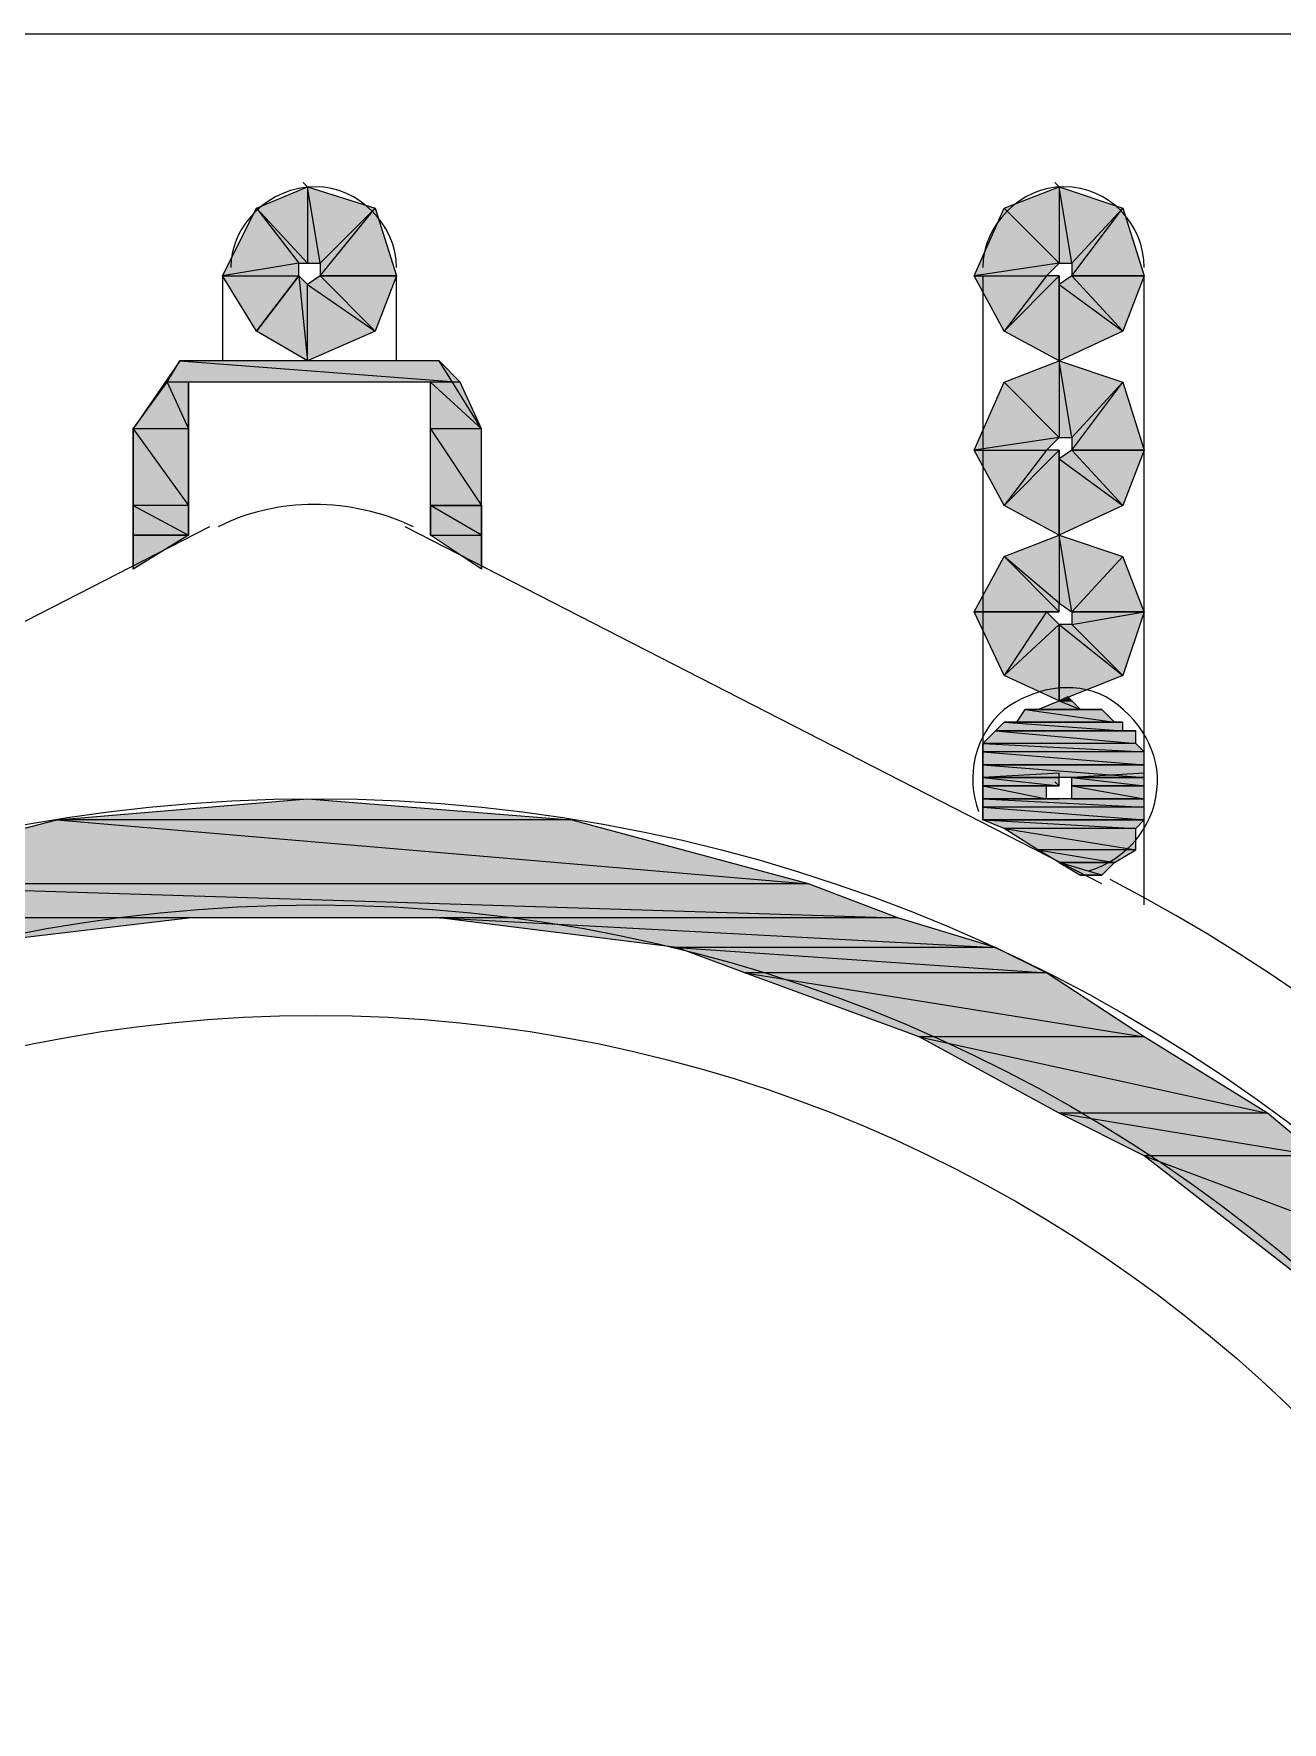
# Model space of a CAD drawing. Header units: millimetres. Extents: x 53 to 176, y -29 to 32.
# Drawn here: x 116.939 to 117.35, y -10.021 to -9.466 of the extents above; entities that cross this region are included whole.
import ezdxf

# ---------------------------------------------------------------- set-up
doc = ezdxf.new("R2010")
doc.units = ezdxf.units.MM
doc.layers.add('15 - Quadro de medição', color=6, linetype='Continuous')

msp = doc.modelspace()

# ---------------------------------------------------------------- hatches: boundary and pattern name
at = {"layer": '15 - Quadro de medição', "true_color": 0x000007}
h = msp.add_hatch(color=7, dxfattribs=at)
h.paths.add_polyline_path([(117.05831, -9.54606), (117.03317, -9.54606), (117.05133, -9.52372)])
h.paths.add_polyline_path([(117.03317, -9.54606), (117.05133, -9.52372), (117.03317, -9.54187)])
h.paths.add_polyline_path([(117.05133, -9.52372), (117.03317, -9.54187), (117.02898, -9.51673)])
h.paths.add_polyline_path([(117.03317, -9.54187), (117.02898, -9.51673), (117.02898, -9.54187)])
h.paths.add_polyline_path([(117.02898, -9.51673), (117.02898, -9.54187), (117.01222, -9.52372)])
h.paths.add_polyline_path([(117.02898, -9.54187), (117.01222, -9.52372), (117.02618, -9.54187)])
h.paths.add_polyline_path([(117.01222, -9.52372), (117.02618, -9.54187), (117.00104, -9.54606)])
h.paths.add_polyline_path([(117.02618, -9.54187), (117.00104, -9.54606), (117.02618, -9.54606)])
h.paths.add_polyline_path([(117.00104, -9.54606), (117.02618, -9.54606), (117.01222, -9.56422)])
h = msp.add_hatch(color=7, dxfattribs=at)
h.paths.add_polyline_path([(117.30414, -9.54606), (117.28039, -9.54606), (117.29715, -9.52372)])
h.paths.add_polyline_path([(117.28039, -9.54606), (117.29715, -9.52372), (117.28039, -9.54187)])
h.paths.add_polyline_path([(117.29715, -9.52372), (117.28039, -9.54187), (117.2762, -9.51673)])
h.paths.add_polyline_path([(117.28039, -9.54187), (117.2762, -9.51673), (117.2762, -9.54187)])
h.paths.add_polyline_path([(117.2762, -9.51673), (117.2762, -9.54187), (117.25805, -9.52372)])
h = msp.add_hatch(color=7, dxfattribs=at)
h.paths.add_polyline_path([(117.25805, -9.52372), (117.2762, -9.54187), (117.24827, -9.54606)])
h.paths.add_polyline_path([(117.2762, -9.54187), (117.24827, -9.54606), (117.27201, -9.54606)])
h.paths.add_polyline_path([(117.24827, -9.54606), (117.27201, -9.54606), (117.25805, -9.56422)])
h.paths.add_polyline_path([(117.27201, -9.54606), (117.25805, -9.56422), (117.2762, -9.54606)])
h.paths.add_polyline_path([(117.25805, -9.56422), (117.2762, -9.54606), (117.2762, -9.574)])
h.paths.add_polyline_path([(117.2762, -9.54606), (117.2762, -9.574), (117.2762, -9.54886)])
h.paths.add_polyline_path([(117.2762, -9.574), (117.2762, -9.54886), (117.29715, -9.56422)])
h.paths.add_polyline_path([(117.2762, -9.54886), (117.29715, -9.56422), (117.28039, -9.54606)])
h.paths.add_polyline_path([(117.29715, -9.56422), (117.28039, -9.54606), (117.30414, -9.54606)])
h = msp.add_hatch(color=7, dxfattribs=at)
h.paths.add_polyline_path([(117.01222, -9.56422), (117.02618, -9.54606), (117.02898, -9.574)])
h.paths.add_polyline_path([(117.02618, -9.54606), (117.02898, -9.574), (117.02898, -9.54886)])
h.paths.add_polyline_path([(117.02898, -9.574), (117.02898, -9.54886), (117.05133, -9.56422)])
h.paths.add_polyline_path([(117.02898, -9.54886), (117.05133, -9.56422), (117.03317, -9.54606)])
h.paths.add_polyline_path([(117.05133, -9.56422), (117.03317, -9.54606), (117.05831, -9.54606)])
h = msp.add_hatch(color=7, dxfattribs=at)
h.paths.add_polyline_path([(117.07228, -9.574), (116.98707, -9.574), (117.07926, -9.58098)])
h.paths.add_polyline_path([(116.98707, -9.574), (117.07926, -9.58098), (116.98288, -9.58098)])
h = msp.add_hatch(color=7, dxfattribs=at)
h.paths.add_polyline_path([(117.30414, -9.60333), (117.28039, -9.60333), (117.29715, -9.58098)])
h.paths.add_polyline_path([(117.28039, -9.60333), (117.29715, -9.58098), (117.28039, -9.59914)])
h.paths.add_polyline_path([(117.29715, -9.58098), (117.28039, -9.59914), (117.2762, -9.574)])
h.paths.add_polyline_path([(117.28039, -9.59914), (117.2762, -9.574), (117.2762, -9.59914)])
h.paths.add_polyline_path([(117.2762, -9.574), (117.2762, -9.59914), (117.25805, -9.58098)])
h = msp.add_hatch(color=7, dxfattribs=at)
h.paths.add_polyline_path([(116.98987, -9.58098), (116.98288, -9.58098), (116.98987, -9.59635)])
h.paths.add_polyline_path([(116.98288, -9.58098), (116.98987, -9.59635), (116.97171, -9.59635)])
h = msp.add_hatch(color=7, dxfattribs=at)
h.paths.add_polyline_path([(117.07926, -9.58098), (117.06948, -9.58098), (117.08624, -9.59635)])
h.paths.add_polyline_path([(117.06948, -9.58098), (117.08624, -9.59635), (117.06948, -9.59635)])
h = msp.add_hatch(color=7, dxfattribs=at)
h.paths.add_polyline_path([(117.25805, -9.58098), (117.2762, -9.59914), (117.24827, -9.60333)])
h.paths.add_polyline_path([(117.2762, -9.59914), (117.24827, -9.60333), (117.27201, -9.60333)])
h.paths.add_polyline_path([(117.24827, -9.60333), (117.27201, -9.60333), (117.25805, -9.62149)])
h.paths.add_polyline_path([(117.27201, -9.60333), (117.25805, -9.62149), (117.2762, -9.60333)])
h.paths.add_polyline_path([(117.25805, -9.62149), (117.2762, -9.60333), (117.2762, -9.63127)])
h.paths.add_polyline_path([(117.2762, -9.60333), (117.2762, -9.63127), (117.2762, -9.60612)])
h.paths.add_polyline_path([(117.2762, -9.63127), (117.2762, -9.60612), (117.29715, -9.62149)])
h.paths.add_polyline_path([(117.2762, -9.60612), (117.29715, -9.62149), (117.28039, -9.60333)])
h.paths.add_polyline_path([(117.29715, -9.62149), (117.28039, -9.60333), (117.30414, -9.60333)])
h = msp.add_hatch(color=7, dxfattribs=at)
h.paths.add_polyline_path([(116.98987, -9.59635), (116.97171, -9.59635), (116.98987, -9.62149)])
h.paths.add_polyline_path([(116.97171, -9.59635), (116.98987, -9.62149), (116.97171, -9.62149)])
h = msp.add_hatch(color=7, dxfattribs=at)
h.paths.add_polyline_path([(117.08624, -9.59635), (117.06948, -9.59635), (117.08624, -9.62149)])
h.paths.add_polyline_path([(117.06948, -9.59635), (117.08624, -9.62149), (117.06948, -9.62149)])
h = msp.add_hatch(color=7, dxfattribs=at)
h.paths.add_polyline_path([(116.98987, -9.62149), (116.97171, -9.62149), (116.98987, -9.63127)])
h.paths.add_polyline_path([(116.97171, -9.62149), (116.98987, -9.63127), (116.97171, -9.63127)])
h = msp.add_hatch(color=7, dxfattribs=at)
h.paths.add_polyline_path([(117.06948, -9.62149), (117.06948, -9.63127), (117.08624, -9.63127)])
h.paths.add_polyline_path([(117.06948, -9.63127), (117.08624, -9.63127), (117.08624, -9.64244)])
for points in [[(117.06948, -9.62149), (117.08624, -9.62149), (117.08624, -9.63127)], [(116.97171, -9.63127), (116.98987, -9.63127), (116.97171, -9.64244)], [(117.2762, -9.68574), (117.28039, -9.68574), (117.279, -9.68434)], [(117.02898, -9.71787), (117.11558, -9.72485), (116.94657, -9.72485)], [(117.2762, -9.73882), (117.29436, -9.73882), (117.29017, -9.74301)]]:
    msp.add_hatch(color=7, dxfattribs=at).paths.add_polyline_path(points)
h = msp.add_hatch(color=7, dxfattribs=at)
h.paths.add_polyline_path([(117.30414, -9.65641), (117.29715, -9.63825), (117.28039, -9.65641)])
h.paths.add_polyline_path([(117.29715, -9.63825), (117.28039, -9.65641), (117.2762, -9.63127)])
h.paths.add_polyline_path([(117.28039, -9.65641), (117.2762, -9.63127), (117.2762, -9.65361)])
h.paths.add_polyline_path([(117.2762, -9.63127), (117.2762, -9.65361), (117.25805, -9.63825)])
h.paths.add_polyline_path([(117.2762, -9.65361), (117.25805, -9.63825), (117.2762, -9.65641)])
h.paths.add_polyline_path([(117.25805, -9.63825), (117.2762, -9.65641), (117.24827, -9.65641)])
h.paths.add_polyline_path([(117.2762, -9.65641), (117.24827, -9.65641), (117.27201, -9.65641)])
h.paths.add_polyline_path([(117.24827, -9.65641), (117.27201, -9.65641), (117.25805, -9.67736)])
h.paths.add_polyline_path([(117.27201, -9.65641), (117.25805, -9.67736), (117.2762, -9.6606)])
h.paths.add_polyline_path([(117.25805, -9.67736), (117.2762, -9.6606), (117.2762, -9.68574)])
h = msp.add_hatch(color=7, dxfattribs=at)
h.paths.add_polyline_path([(117.2762, -9.68574), (117.2762, -9.6606), (117.29715, -9.67736)])
h.paths.add_polyline_path([(117.2762, -9.6606), (117.29715, -9.67736), (117.28039, -9.6606)])
h.paths.add_polyline_path([(117.29715, -9.67736), (117.28039, -9.6606), (117.30414, -9.65641)])
h.paths.add_polyline_path([(117.28039, -9.6606), (117.30414, -9.65641), (117.28039, -9.65641)])
h = msp.add_hatch(color=7, dxfattribs=at)
h.paths.add_polyline_path([(117.29017, -9.68853), (117.26503, -9.68853), (117.29436, -9.69272)])
h.paths.add_polyline_path([(117.26503, -9.68853), (117.29436, -9.69272), (117.26224, -9.69272)])
h = msp.add_hatch(color=7, dxfattribs=at)
h.paths.add_polyline_path([(117.28738, -9.68853), (117.26922, -9.68853), (117.29017, -9.68853)])
h.paths.add_polyline_path([(117.26922, -9.68853), (117.29017, -9.68853), (117.26503, -9.68853)])
h.paths.add_polyline_path([(117.29017, -9.68853), (117.26503, -9.68853)])
h.paths.add_polyline_path([(117.26503, -9.68853), (117.29017, -9.68853)])
h = msp.add_hatch(color=7, dxfattribs=at)
h.paths.add_polyline_path([(117.28039, -9.68574), (117.2762, -9.68574), (117.28319, -9.68853)])
h.paths.add_polyline_path([(117.2762, -9.68574), (117.28319, -9.68853), (117.26922, -9.68853)])
h = msp.add_hatch(color=7, dxfattribs=at)
h.paths.add_polyline_path([(117.28738, -9.68853), (117.26922, -9.68853)])
h.paths.add_polyline_path([(117.28738, -9.68853), (117.26922, -9.68853), (117.28319, -9.68853)])
h = msp.add_hatch(color=7, dxfattribs=at)
h.paths.add_polyline_path([(117.29715, -9.69272), (117.25805, -9.69272), (117.29715, -9.69552)])
h.paths.add_polyline_path([(117.25805, -9.69272), (117.29715, -9.69552), (117.25525, -9.69552)])
h = msp.add_hatch(color=7, dxfattribs=at)
h.paths.add_polyline_path([(117.30134, -9.69552), (117.25525, -9.69552), (117.30134, -9.69971)])
h.paths.add_polyline_path([(117.25525, -9.69552), (117.30134, -9.69971), (117.25106, -9.69971)])
h = msp.add_hatch(color=7, dxfattribs=at)
h.paths.add_polyline_path([(117.30134, -9.69971), (117.25106, -9.69971), (117.30414, -9.7025)])
h.paths.add_polyline_path([(117.25106, -9.69971), (117.30414, -9.7025), (117.25106, -9.7025)])
h = msp.add_hatch(color=7, dxfattribs=at)
h.paths.add_polyline_path([(117.30134, -9.69552), (117.25525, -9.69552)])
h.paths.add_polyline_path([(117.30134, -9.69552), (117.25525, -9.69552), (117.29715, -9.69552)])
h = msp.add_hatch(color=7, dxfattribs=at)
h.paths.add_polyline_path([(117.30414, -9.7025), (117.25106, -9.7025), (117.30414, -9.70669)])
h.paths.add_polyline_path([(117.25106, -9.7025), (117.30414, -9.70669), (117.25106, -9.70669)])
h.paths.add_polyline_path([(117.30414, -9.70669), (117.25106, -9.70669)])
h.paths.add_polyline_path([(117.25106, -9.70669), (117.30414, -9.70669)])
h = msp.add_hatch(color=7, dxfattribs=at)
h.paths.add_polyline_path([(117.30414, -9.70669), (117.25106, -9.70669), (117.30414, -9.71088)])
h.paths.add_polyline_path([(117.25106, -9.70669), (117.30414, -9.71088), (117.25106, -9.71088)])
h = msp.add_hatch(color=7, dxfattribs=at)
h.paths.add_polyline_path([(117.25106, -9.71088), (117.2762, -9.71088), (117.2762, -9.70948)])
h.paths.add_polyline_path([(117.2762, -9.71088), (117.2762, -9.70948), (117.25106, -9.71088)])
h = msp.add_hatch(color=7, dxfattribs=at)
h.paths.add_polyline_path([(117.25106, -9.71088), (117.2762, -9.71088), (117.2762, -9.70948)])
h.paths.add_polyline_path([(117.2762, -9.71088), (117.2762, -9.70948), (117.25106, -9.71088)])
h = msp.add_hatch(color=7, dxfattribs=at)
h.paths.add_polyline_path([(117.2762, -9.71088), (117.25106, -9.71088), (117.2762, -9.71367)])
h.paths.add_polyline_path([(117.25106, -9.71088), (117.2762, -9.71367), (117.25106, -9.71367)])
h = msp.add_hatch(color=7, dxfattribs=at)
h.paths.add_polyline_path([(117.28039, -9.71088), (117.30414, -9.71088), (117.30414, -9.70948)])
h.paths.add_polyline_path([(117.30414, -9.71088), (117.30414, -9.70948), (117.28039, -9.71088)])
h = msp.add_hatch(color=7, dxfattribs=at)
h.paths.add_polyline_path([(117.30414, -9.71088), (117.28039, -9.71088), (117.30414, -9.71367)])
h.paths.add_polyline_path([(117.28039, -9.71088), (117.30414, -9.71367), (117.28039, -9.71367)])
h = msp.add_hatch(color=7, dxfattribs=at)
h.paths.add_polyline_path([(117.27201, -9.71367), (117.25106, -9.71367)])
h.paths.add_polyline_path([(117.27201, -9.71367), (117.25106, -9.71367), (117.2762, -9.71367)])
h = msp.add_hatch(color=7, dxfattribs=at)
h.paths.add_polyline_path([(117.27201, -9.71367), (117.25106, -9.71367), (117.27201, -9.71787)])
h.paths.add_polyline_path([(117.25106, -9.71367), (117.27201, -9.71787), (117.25106, -9.71787)])
h = msp.add_hatch(color=7, dxfattribs=at)
h.paths.add_polyline_path([(117.30414, -9.71367), (117.28039, -9.71367), (117.30414, -9.71787)])
h.paths.add_polyline_path([(117.28039, -9.71367), (117.30414, -9.71787), (117.28039, -9.71787)])
h = msp.add_hatch(color=7, dxfattribs=at)
h.paths.add_polyline_path([(117.2762, -9.71787), (117.25106, -9.71787)])
h.paths.add_polyline_path([(117.2762, -9.71787), (117.25106, -9.71787), (117.27201, -9.71787)])
h = msp.add_hatch(color=7, dxfattribs=at)
h.paths.add_polyline_path([(117.30414, -9.71787), (117.25106, -9.71787), (117.30414, -9.72066)])
h.paths.add_polyline_path([(117.25106, -9.71787), (117.30414, -9.72066), (117.25106, -9.72066)])
h = msp.add_hatch(color=7, dxfattribs=at)
h.paths.add_polyline_path([(117.30414, -9.72066), (117.25106, -9.72066), (117.30414, -9.72485)])
h.paths.add_polyline_path([(117.25106, -9.72066), (117.30414, -9.72485), (117.25106, -9.72485)])
h.paths.add_polyline_path([(117.30414, -9.72485), (117.25106, -9.72485)])
h.paths.add_polyline_path([(117.25106, -9.72485), (117.30414, -9.72485)])
h = msp.add_hatch(color=7, dxfattribs=at)
h.paths.add_polyline_path([(117.11558, -9.72485), (116.94657, -9.72485), (117.19379, -9.7458)])
h.paths.add_polyline_path([(116.94657, -9.72485), (117.19379, -9.7458), (116.86556, -9.7458)])
h = msp.add_hatch(color=7, dxfattribs=at)
h.paths.add_polyline_path([(117.30414, -9.72485), (117.25106, -9.72485), (117.30134, -9.72764)])
h.paths.add_polyline_path([(117.25106, -9.72485), (117.30134, -9.72764), (117.25805, -9.72764)])
h = msp.add_hatch(color=7, dxfattribs=at)
h.paths.add_polyline_path([(117.30134, -9.72764), (117.25805, -9.72764), (117.30134, -9.73463)])
h.paths.add_polyline_path([(117.25805, -9.72764), (117.30134, -9.73463), (117.26922, -9.73463)])
h = msp.add_hatch(color=7, dxfattribs=at)
h.paths.add_polyline_path([(117.30134, -9.73463), (117.26922, -9.73463), (117.29436, -9.73882)])
h.paths.add_polyline_path([(117.26922, -9.73463), (117.29436, -9.73882), (117.2762, -9.73882)])
h = msp.add_hatch(color=7, dxfattribs=at)
h.paths.add_polyline_path([(117.2762, -9.73882), (117.28319, -9.74301), (117.29017, -9.74301)])
h.paths.add_polyline_path([(117.28319, -9.74301), (117.29017, -9.74301), (117.28738, -9.74301)])
h = msp.add_hatch(color=7, dxfattribs=at)
h.paths.add_polyline_path([(117.19379, -9.7458), (116.86556, -9.7458), (117.22313, -9.75697)])
h.paths.add_polyline_path([(116.86556, -9.7458), (117.22313, -9.75697), (116.83622, -9.75697)])
h = msp.add_hatch(color=7, dxfattribs=at)
h.paths.add_polyline_path([(116.98987, -9.75697), (116.83622, -9.75697), (116.90746, -9.76675)])
h.paths.add_polyline_path([(116.83622, -9.75697), (116.90746, -9.76675), (116.8041, -9.76675)])
h = msp.add_hatch(color=7, dxfattribs=at)
h.paths.add_polyline_path([(117.22313, -9.75697), (117.07228, -9.75697), (117.25525, -9.76675)])
h.paths.add_polyline_path([(117.07228, -9.75697), (117.25525, -9.76675), (117.15049, -9.76675)])
h = msp.add_hatch(color=7, dxfattribs=at)
h.paths.add_polyline_path([(117.25525, -9.76675), (117.15049, -9.76675), (117.27201, -9.77513)])
h.paths.add_polyline_path([(117.15049, -9.76675), (117.27201, -9.77513), (117.17284, -9.77513)])
h = msp.add_hatch(color=7, dxfattribs=at)
h.paths.add_polyline_path([(117.27201, -9.77513), (117.17284, -9.77513), (117.30414, -9.79608)])
h.paths.add_polyline_path([(117.17284, -9.77513), (117.30414, -9.79608), (117.23011, -9.79608)])
h = msp.add_hatch(color=7, dxfattribs=at)
h.paths.add_polyline_path([(117.30414, -9.79608), (117.23011, -9.79608), (117.34464, -9.82123)])
h.paths.add_polyline_path([(117.23011, -9.79608), (117.34464, -9.82123), (117.2762, -9.82123)])
h = msp.add_hatch(color=7, dxfattribs=at)
h.paths.add_polyline_path([(117.34464, -9.82123), (117.2762, -9.82123), (117.36141, -9.83519)])
h.paths.add_polyline_path([(117.2762, -9.82123), (117.36141, -9.83519), (117.30414, -9.83519)])
h = msp.add_hatch(color=7, dxfattribs=at)
h.paths.add_polyline_path([(117.36141, -9.83519), (117.30414, -9.83519), (117.4089, -9.8743)])
h.paths.add_polyline_path([(117.30414, -9.83519), (117.4089, -9.8743), (117.35442, -9.8743)])

# ---------------------------------------------------------------- linework, layer by layer
at = {"layer": '15 - Quadro de medição', "color": 7, "linetype": 'Continuous', "lineweight": 20, "true_color": 0x000007}
for points in [[(116.17137, -9.46645), (117.88798, -9.46645), (117.88798, -13.03237), (116.16438, -13.03237), (116.16299, -13.03098), (116.10013, -13.03237)], [(116.18533, -9.46645), (117.86564, -9.46645), (117.86564, -9.46645)], [(117.02898, -9.51673), (117.02758, -9.51534), (117.02758, -9.51534)], [(117.2762, -9.51673), (117.27481, -9.51534), (117.27481, -9.51534)], [(117.00104, -9.54606), (117.00104, -9.574), (117.00104, -9.574)], [(117.05831, -9.574), (117.05831, -9.54606), (117.05831, -9.54606)], [(117.25106, -9.54606), (117.25106, -9.72485), (117.25106, -9.72485)], [(117.30414, -9.75278), (117.30414, -9.54606), (117.30414, -9.54606)], [(117.08624, -9.64244), (117.08624, -9.59635), (117.07228, -9.574), (117.02898, -9.574), (116.98707, -9.574), (116.97171, -9.59635), (116.97171, -9.64244)], [(117.06948, -9.63127), (117.06948, -9.62149), (117.06948, -9.58098), (117.02898, -9.58098), (116.98987, -9.58098), (116.98987, -9.62149), (116.98987, -9.63127)], [(116.99685, -9.62847), (116.76778, -9.7458), (116.76778, -9.7458)], [(117.29017, -9.7458), (117.0611, -9.62847), (117.0611, -9.62847)], [(117.2762, -9.71367), (117.27481, -9.71228), (117.27481, -9.71228)]]:
    msp.add_lwpolyline(points, dxfattribs=at)
at = {"layer": '15 - Quadro de medição', "color": 7, "linetype": 'Continuous', "lineweight": -2, "true_color": 0x000007}
for points in [[(117.02898, -9.51673), (117.02898, -9.54187), (117.01222, -9.52372)], [(117.05133, -9.52372), (117.03317, -9.54187), (117.02898, -9.51673)], [(117.03317, -9.54187), (117.02898, -9.51673), (117.02898, -9.54187)], [(117.2762, -9.51673), (117.2762, -9.54187), (117.25805, -9.52372)], [(117.29715, -9.52372), (117.28039, -9.54187), (117.2762, -9.51673)], [(117.28039, -9.54187), (117.2762, -9.51673), (117.2762, -9.54187)], [(117.01222, -9.52372), (117.02618, -9.54187), (117.00104, -9.54606)], [(117.02898, -9.54187), (117.01222, -9.52372), (117.02618, -9.54187)], [(117.05831, -9.54606), (117.03317, -9.54606), (117.05133, -9.52372)], [(117.03317, -9.54606), (117.05133, -9.52372), (117.03317, -9.54187)], [(117.25805, -9.52372), (117.2762, -9.54187), (117.24827, -9.54606)], [(117.30414, -9.54606), (117.28039, -9.54606), (117.29715, -9.52372)], [(117.28039, -9.54606), (117.29715, -9.52372), (117.28039, -9.54187)], [(117.02618, -9.54187), (117.00104, -9.54606), (117.02618, -9.54606)], [(117.2762, -9.54187), (117.24827, -9.54606), (117.27201, -9.54606)], [(117.00104, -9.54606), (117.02618, -9.54606), (117.01222, -9.56422)], [(117.01222, -9.56422), (117.02618, -9.54606), (117.02898, -9.574)], [(117.02618, -9.54606), (117.02898, -9.574), (117.02898, -9.54886)], [(117.02898, -9.54886), (117.05133, -9.56422), (117.03317, -9.54606)], [(117.02898, -9.574), (117.02898, -9.54886), (117.05133, -9.56422)], [(117.05133, -9.56422), (117.03317, -9.54606), (117.05831, -9.54606)], [(117.24827, -9.54606), (117.27201, -9.54606), (117.25805, -9.56422)], [(117.27201, -9.54606), (117.25805, -9.56422), (117.2762, -9.54606)], [(117.25805, -9.56422), (117.2762, -9.54606), (117.2762, -9.574)], [(117.2762, -9.54606), (117.2762, -9.574), (117.2762, -9.54886)], [(117.2762, -9.54886), (117.29715, -9.56422), (117.28039, -9.54606)], [(117.2762, -9.574), (117.2762, -9.54886), (117.29715, -9.56422)], [(117.29715, -9.56422), (117.28039, -9.54606), (117.30414, -9.54606)], [(116.98707, -9.574), (117.07926, -9.58098), (116.98288, -9.58098)], [(117.07228, -9.574), (116.98707, -9.574), (117.07926, -9.58098)], [(117.2762, -9.574), (117.2762, -9.59914), (117.25805, -9.58098)], [(117.29715, -9.58098), (117.28039, -9.59914), (117.2762, -9.574)], [(117.28039, -9.59914), (117.2762, -9.574), (117.2762, -9.59914)], [(116.98288, -9.58098), (116.98987, -9.59635), (116.97171, -9.59635)], [(116.98987, -9.58098), (116.98288, -9.58098), (116.98987, -9.59635)], [(117.07926, -9.58098), (117.06948, -9.58098), (117.08624, -9.59635)], [(117.06948, -9.58098), (117.08624, -9.59635), (117.06948, -9.59635)], [(117.25805, -9.58098), (117.2762, -9.59914), (117.24827, -9.60333)], [(117.30414, -9.60333), (117.28039, -9.60333), (117.29715, -9.58098)], [(117.28039, -9.60333), (117.29715, -9.58098), (117.28039, -9.59914)], [(116.98987, -9.59635), (116.97171, -9.59635), (116.98987, -9.62149)], [(116.97171, -9.59635), (116.98987, -9.62149), (116.97171, -9.62149)], [(117.08624, -9.59635), (117.06948, -9.59635), (117.08624, -9.62149)], [(117.06948, -9.59635), (117.08624, -9.62149), (117.06948, -9.62149)], [(117.2762, -9.59914), (117.24827, -9.60333), (117.27201, -9.60333)], [(117.24827, -9.60333), (117.27201, -9.60333), (117.25805, -9.62149)], [(117.27201, -9.60333), (117.25805, -9.62149), (117.2762, -9.60333)], [(117.25805, -9.62149), (117.2762, -9.60333), (117.2762, -9.63127)], [(117.2762, -9.60333), (117.2762, -9.63127), (117.2762, -9.60612)], [(117.2762, -9.60612), (117.29715, -9.62149), (117.28039, -9.60333)], [(117.2762, -9.63127), (117.2762, -9.60612), (117.29715, -9.62149)], [(117.29715, -9.62149), (117.28039, -9.60333), (117.30414, -9.60333)], [(116.98987, -9.62149), (116.97171, -9.62149), (116.98987, -9.63127)], [(116.97171, -9.62149), (116.98987, -9.63127), (116.97171, -9.63127)], [(117.06948, -9.62149), (117.06948, -9.63127), (117.08624, -9.63127)], [(117.06948, -9.62149), (117.08624, -9.62149), (117.08624, -9.63127)], [(116.97171, -9.63127), (116.98987, -9.63127), (116.97171, -9.64244)], [(117.06948, -9.63127), (117.08624, -9.63127), (117.08624, -9.64244)], [(117.2762, -9.63127), (117.2762, -9.65361), (117.25805, -9.63825)], [(117.29715, -9.63825), (117.28039, -9.65641), (117.2762, -9.63127)], [(117.28039, -9.65641), (117.2762, -9.63127), (117.2762, -9.65361)], [(117.25805, -9.63825), (117.2762, -9.65641), (117.24827, -9.65641)], [(117.2762, -9.65361), (117.25805, -9.63825), (117.2762, -9.65641)], [(117.30414, -9.65641), (117.29715, -9.63825), (117.28039, -9.65641)], [(117.2762, -9.65641), (117.24827, -9.65641), (117.27201, -9.65641)], [(117.24827, -9.65641), (117.27201, -9.65641), (117.25805, -9.67736)], [(117.27201, -9.65641), (117.25805, -9.67736), (117.2762, -9.6606)], [(117.25805, -9.67736), (117.2762, -9.6606), (117.2762, -9.68574)], [(117.2762, -9.68574), (117.2762, -9.6606), (117.29715, -9.67736)], [(117.2762, -9.6606), (117.29715, -9.67736), (117.28039, -9.6606)], [(117.29715, -9.67736), (117.28039, -9.6606), (117.30414, -9.65641)], [(117.28039, -9.6606), (117.30414, -9.65641), (117.28039, -9.65641)], [(117.26503, -9.68853), (117.29436, -9.69272), (117.26224, -9.69272)], [(117.26922, -9.68853), (117.29017, -9.68853), (117.26503, -9.68853)], [(117.29017, -9.68853), (117.26503, -9.68853)], [(117.26503, -9.68853), (117.29017, -9.68853), (117.29017, -9.68853)], [(117.29017, -9.68853), (117.26503, -9.68853), (117.29436, -9.69272)], [(117.2762, -9.68574), (117.28319, -9.68853), (117.26922, -9.68853)], [(117.28738, -9.68853), (117.28738, -9.68853), (117.26922, -9.68853)], [(117.28738, -9.68853), (117.26922, -9.68853), (117.28319, -9.68853)], [(117.28738, -9.68853), (117.26922, -9.68853), (117.29017, -9.68853)], [(117.2762, -9.68574), (117.28039, -9.68574), (117.279, -9.68434)], [(117.28039, -9.68574), (117.2762, -9.68574), (117.28319, -9.68853)], [(117.25805, -9.69272), (117.29715, -9.69552), (117.25525, -9.69552)], [(117.26224, -9.69272), (117.29715, -9.69272), (117.25805, -9.69272)], [(117.29715, -9.69272), (117.25805, -9.69272), (117.29715, -9.69552)], [(117.29436, -9.69272), (117.26224, -9.69272), (117.29715, -9.69272)], [(117.25525, -9.69552), (117.30134, -9.69971), (117.25106, -9.69971)], [(117.30134, -9.69971), (117.25106, -9.69971), (117.30414, -9.7025)], [(117.25106, -9.69971), (117.30414, -9.7025), (117.25106, -9.7025)], [(117.30134, -9.69552), (117.30134, -9.69552), (117.25525, -9.69552)], [(117.30134, -9.69552), (117.25525, -9.69552), (117.29715, -9.69552)], [(117.30134, -9.69552), (117.25525, -9.69552), (117.30134, -9.69971)], [(117.30414, -9.7025), (117.25106, -9.7025), (117.30414, -9.70669)], [(117.25106, -9.7025), (117.30414, -9.70669), (117.25106, -9.70669)], [(117.30414, -9.70669), (117.25106, -9.70669)], [(117.25106, -9.70669), (117.30414, -9.70669), (117.30414, -9.70669)], [(117.30414, -9.70669), (117.25106, -9.70669), (117.30414, -9.71088)], [(117.25106, -9.70669), (117.30414, -9.71088), (117.25106, -9.71088)], [(117.25106, -9.71088), (117.2762, -9.71088), (117.2762, -9.70948)], [(117.2762, -9.71088), (117.2762, -9.70948), (117.25106, -9.71088)], [(117.25106, -9.71088), (117.2762, -9.71088), (117.2762, -9.70948)], [(117.2762, -9.71088), (117.2762, -9.70948), (117.25106, -9.71088)], [(117.2762, -9.71088), (117.25106, -9.71088), (117.2762, -9.71367)], [(117.25106, -9.71088), (117.2762, -9.71367), (117.25106, -9.71367)], [(117.28039, -9.71088), (117.30414, -9.71088), (117.30414, -9.70948)], [(117.30414, -9.71088), (117.30414, -9.70948), (117.28039, -9.71088)], [(117.30414, -9.71088), (117.28039, -9.71088), (117.30414, -9.71367)], [(117.28039, -9.71088), (117.30414, -9.71367), (117.28039, -9.71367)], [(117.25106, -9.71367), (117.2762, -9.71367), (117.2762, -9.71367)], [(117.2762, -9.71367), (117.2762, -9.71367), (117.25106, -9.71367)], [(117.25106, -9.71367), (117.2762, -9.71367), (117.2762, -9.71367)], [(117.2762, -9.71367), (117.2762, -9.71367), (117.25106, -9.71367)], [(117.25106, -9.71367), (117.2762, -9.71367), (117.2762, -9.71367)], [(117.2762, -9.71367), (117.2762, -9.71367), (117.25106, -9.71367)], [(117.25106, -9.71367), (117.2762, -9.71367), (117.2762, -9.71367)], [(117.2762, -9.71367), (117.2762, -9.71367), (117.25106, -9.71367)], [(117.27201, -9.71367), (117.27201, -9.71367), (117.25106, -9.71367)], [(117.27201, -9.71367), (117.25106, -9.71367), (117.2762, -9.71367)], [(117.25106, -9.71367), (117.27201, -9.71367), (117.27201, -9.71367)], [(117.27201, -9.71367), (117.27201, -9.71367), (117.25106, -9.71367)], [(117.27201, -9.71367), (117.25106, -9.71367), (117.27201, -9.71787)], [(117.25106, -9.71367), (117.27201, -9.71787), (117.25106, -9.71787)], [(117.28039, -9.71367), (117.30414, -9.71367), (117.30414, -9.71367)], [(117.30414, -9.71367), (117.30414, -9.71367), (117.28039, -9.71367)], [(117.28039, -9.71367), (117.30414, -9.71367), (117.30414, -9.71367)], [(117.30414, -9.71367), (117.30414, -9.71367), (117.28039, -9.71367)], [(117.28039, -9.71367), (117.30414, -9.71367), (117.30414, -9.71367)], [(117.30414, -9.71367), (117.30414, -9.71367), (117.28039, -9.71367)], [(117.30414, -9.71367), (117.28039, -9.71367)], [(117.28039, -9.71367), (117.30414, -9.71367), (117.30414, -9.71367)], [(117.28039, -9.71367), (117.30414, -9.71367), (117.30414, -9.71367)], [(117.30414, -9.71367), (117.30414, -9.71367), (117.28039, -9.71367)], [(117.28039, -9.71367), (117.30414, -9.71367), (117.30414, -9.71367)], [(117.30414, -9.71367), (117.30414, -9.71367), (117.28039, -9.71367)], [(117.28039, -9.71367), (117.30414, -9.71367), (117.30414, -9.71367)], [(117.30414, -9.71367), (117.30414, -9.71367), (117.28039, -9.71367)], [(117.30414, -9.71367), (117.28039, -9.71367), (117.30414, -9.71787)], [(117.28039, -9.71367), (117.30414, -9.71787), (117.28039, -9.71787)], [(117.02898, -9.71787), (117.11558, -9.72485), (116.94657, -9.72485)], [(117.2762, -9.71787), (117.2762, -9.71787), (117.25106, -9.71787)], [(117.2762, -9.71787), (117.25106, -9.71787), (117.27201, -9.71787)], [(117.25106, -9.71787), (117.2762, -9.71787), (117.2762, -9.71787)], [(117.2762, -9.71787), (117.2762, -9.71787), (117.25106, -9.71787)], [(117.25106, -9.71787), (117.2762, -9.71787), (117.2762, -9.71787)], [(117.2762, -9.71787), (117.2762, -9.71787), (117.25106, -9.71787)], [(117.25106, -9.71787), (117.2762, -9.71787), (117.2762, -9.71787)], [(117.2762, -9.71787), (117.2762, -9.71787), (117.25106, -9.71787)], [(117.25106, -9.71787), (117.2762, -9.71787), (117.2762, -9.71787)], [(117.2762, -9.71787), (117.2762, -9.71787), (117.25106, -9.71787)], [(117.25106, -9.71787), (117.2762, -9.71787), (117.2762, -9.71787)], [(117.2762, -9.71787), (117.2762, -9.71787), (117.25106, -9.71787)], [(117.2762, -9.71787), (117.25106, -9.71787)], [(117.25106, -9.71787), (117.2762, -9.71787), (117.2762, -9.71787)], [(117.25106, -9.71787), (117.2762, -9.71787), (117.2762, -9.71787)], [(117.2762, -9.71787), (117.2762, -9.71787), (117.25106, -9.71787)], [(117.30414, -9.71787), (117.25106, -9.71787), (117.30414, -9.72066)], [(117.25106, -9.71787), (117.30414, -9.72066), (117.25106, -9.72066)], [(117.30414, -9.72066), (117.25106, -9.72066), (117.30414, -9.72485)], [(117.25106, -9.72066), (117.30414, -9.72485), (117.25106, -9.72485)], [(117.28039, -9.71787), (117.30414, -9.71787), (117.30414, -9.71787)], [(117.30414, -9.71787), (117.30414, -9.71787), (117.28039, -9.71787)], [(117.28039, -9.71787), (117.30414, -9.71787), (117.30414, -9.71787)], [(117.30414, -9.71787), (117.30414, -9.71787), (117.28039, -9.71787)], [(117.28039, -9.71787), (117.30414, -9.71787), (117.30414, -9.71787)], [(117.30414, -9.71787), (117.30414, -9.71787), (117.28039, -9.71787)], [(117.28039, -9.71787), (117.30414, -9.71787), (117.30414, -9.71787)], [(117.30414, -9.71787), (117.30414, -9.71787), (117.28039, -9.71787)], [(117.28039, -9.71787), (117.30414, -9.71787), (117.30414, -9.71787)], [(117.30414, -9.71787), (117.30414, -9.71787), (117.28039, -9.71787)], [(117.28039, -9.71787), (117.30414, -9.71787), (117.30414, -9.71787)], [(117.30414, -9.71787), (117.30414, -9.71787), (117.28039, -9.71787)], [(117.30414, -9.71787), (117.28039, -9.71787)], [(117.28039, -9.71787), (117.30414, -9.71787), (117.30414, -9.71787)], [(117.28039, -9.71787), (117.30414, -9.71787), (117.30414, -9.71787)], [(117.30414, -9.71787), (117.30414, -9.71787), (117.28039, -9.71787)], [(116.94657, -9.72485), (117.19379, -9.7458), (116.86556, -9.7458)], [(117.11558, -9.72485), (116.94657, -9.72485), (117.19379, -9.7458)], [(117.30414, -9.72485), (117.25106, -9.72485)], [(117.25106, -9.72485), (117.30414, -9.72485), (117.30414, -9.72485)], [(117.30414, -9.72485), (117.25106, -9.72485), (117.30134, -9.72764)], [(117.25106, -9.72485), (117.30134, -9.72764), (117.25805, -9.72764)], [(117.30134, -9.72764), (117.25805, -9.72764), (117.30134, -9.73463)], [(117.25805, -9.72764), (117.30134, -9.73463), (117.26922, -9.73463)], [(117.30134, -9.73463), (117.26922, -9.73463), (117.29436, -9.73882)], [(117.26922, -9.73463), (117.29436, -9.73882), (117.2762, -9.73882)], [(117.2762, -9.73882), (117.28319, -9.74301), (117.29017, -9.74301)], [(117.2762, -9.73882), (117.29436, -9.73882), (117.29017, -9.74301)], [(117.28319, -9.74301), (117.29017, -9.74301), (117.28738, -9.74301)], [(116.86556, -9.7458), (117.22313, -9.75697), (116.83622, -9.75697)], [(117.19379, -9.7458), (116.86556, -9.7458), (117.22313, -9.75697)], [(116.98987, -9.75697), (116.83622, -9.75697), (116.90746, -9.76675)], [(117.22313, -9.75697), (117.07228, -9.75697), (117.25525, -9.76675)], [(117.07228, -9.75697), (117.25525, -9.76675), (117.15049, -9.76675)], [(117.25525, -9.76675), (117.15049, -9.76675), (117.27201, -9.77513)], [(117.15049, -9.76675), (117.27201, -9.77513), (117.17284, -9.77513)], [(117.27201, -9.77513), (117.17284, -9.77513), (117.30414, -9.79608)], [(117.17284, -9.77513), (117.30414, -9.79608), (117.23011, -9.79608)], [(117.30414, -9.79608), (117.23011, -9.79608), (117.34464, -9.82123)], [(117.23011, -9.79608), (117.34464, -9.82123), (117.2762, -9.82123)], [(117.34464, -9.82123), (117.2762, -9.82123), (117.36141, -9.83519)], [(117.2762, -9.82123), (117.36141, -9.83519), (117.30414, -9.83519)], [(117.36141, -9.83519), (117.30414, -9.83519), (117.4089, -9.8743)], [(117.30414, -9.83519), (117.4089, -9.8743), (117.35442, -9.8743)]]:
    msp.add_lwpolyline(points, close=True, dxfattribs=at)
at = {"layer": '15 - Quadro de medição', "color": 7, "linetype": 'Continuous', "lineweight": 20, "true_color": 0x000007}
for points in [[(117.03177, -9.51673), (117.01641, -9.51673), (117.00384, -9.5293), (117.00384, -9.54327)], [(117.05831, -9.54327), (117.05831, -9.5293), (117.04574, -9.51673), (117.03177, -9.51673)], [(117.2776, -9.51673), (117.26363, -9.51673), (117.25106, -9.5293), (117.25106, -9.54327)], [(117.30414, -9.54327), (117.30414, -9.5293), (117.29296, -9.51673), (117.2776, -9.51673)], [(117.0639, -9.62847), (117.04294, -9.6187), (117.0192, -9.6187), (116.99964, -9.62847)]]:
    msp.add_open_spline(points, degree=3, dxfattribs=at)
for points in [[(117.28598, -9.74161), (117.29855, -9.73742), (117.30693, -9.72764), (117.30833, -9.71507), (117.30833, -9.71507), (117.30973, -9.7025), (117.30274, -9.69133), (117.29157, -9.68434), (117.29157, -9.68434), (117.28039, -9.67876), (117.26782, -9.68155), (117.25805, -9.68853), (117.25805, -9.68853), (117.24827, -9.69691), (117.24547, -9.71088), (117.24966, -9.72206)], [(117.56533, -10.25143), (117.56533, -9.95671), (117.32649, -9.71787), (117.03177, -9.71787), (117.03177, -9.71787), (116.73566, -9.71787), (116.49681, -9.95671), (116.49681, -10.25143), (116.49681, -10.25143), (116.49681, -10.54754), (116.73566, -10.78639), (117.03177, -10.78639), (117.03177, -10.78639), (117.32649, -10.78639), (117.56533, -10.54754), (117.56533, -10.25143)], [(116.77058, -9.7444), (116.53592, -9.86592), (116.4144, -10.12991), (116.47726, -10.38691), (116.47726, -10.38691), (116.53871, -10.64252), (116.76778, -10.8227), (117.03177, -10.8227), (117.03177, -10.8227), (117.29436, -10.8227), (117.52343, -10.64252), (117.58489, -10.38691), (117.58489, -10.38691), (117.64774, -10.12991), (117.52622, -9.86592), (117.29296, -9.7444)], [(117.53041, -10.25143), (117.53041, -9.97627), (117.30693, -9.75278), (117.03177, -9.75278), (117.03177, -9.75278), (116.75521, -9.75278), (116.53313, -9.97627), (116.53313, -10.25143), (116.53313, -10.25143), (116.53313, -10.52799), (116.75521, -10.75007), (117.03177, -10.75007), (117.03177, -10.75007), (117.30693, -10.75007), (117.53041, -10.52799), (117.53041, -10.25143)], [(117.4941, -10.25143), (117.4941, -9.99582), (117.28738, -9.7891), (117.03177, -9.7891), (117.03177, -9.7891), (116.77616, -9.7891), (116.56805, -9.99582), (116.56805, -10.25143), (116.56805, -10.25143), (116.56805, -10.50703), (116.77616, -10.71515), (117.03177, -10.71515), (117.03177, -10.71515), (117.28738, -10.71515), (117.4941, -10.50703), (117.4941, -10.25143)]]:
    msp.add_open_spline(points, degree=3, knots=[0, 0, 0, 0, 0.0625, 0.0625, 0.0625, 0.062501, 0.125, 0.125, 0.125, 0.125001, 0.1875, 0.1875, 0.1875, 0.187501, 1, 1, 1, 1], dxfattribs=at)

doc.saveas('drawing.dxf')
